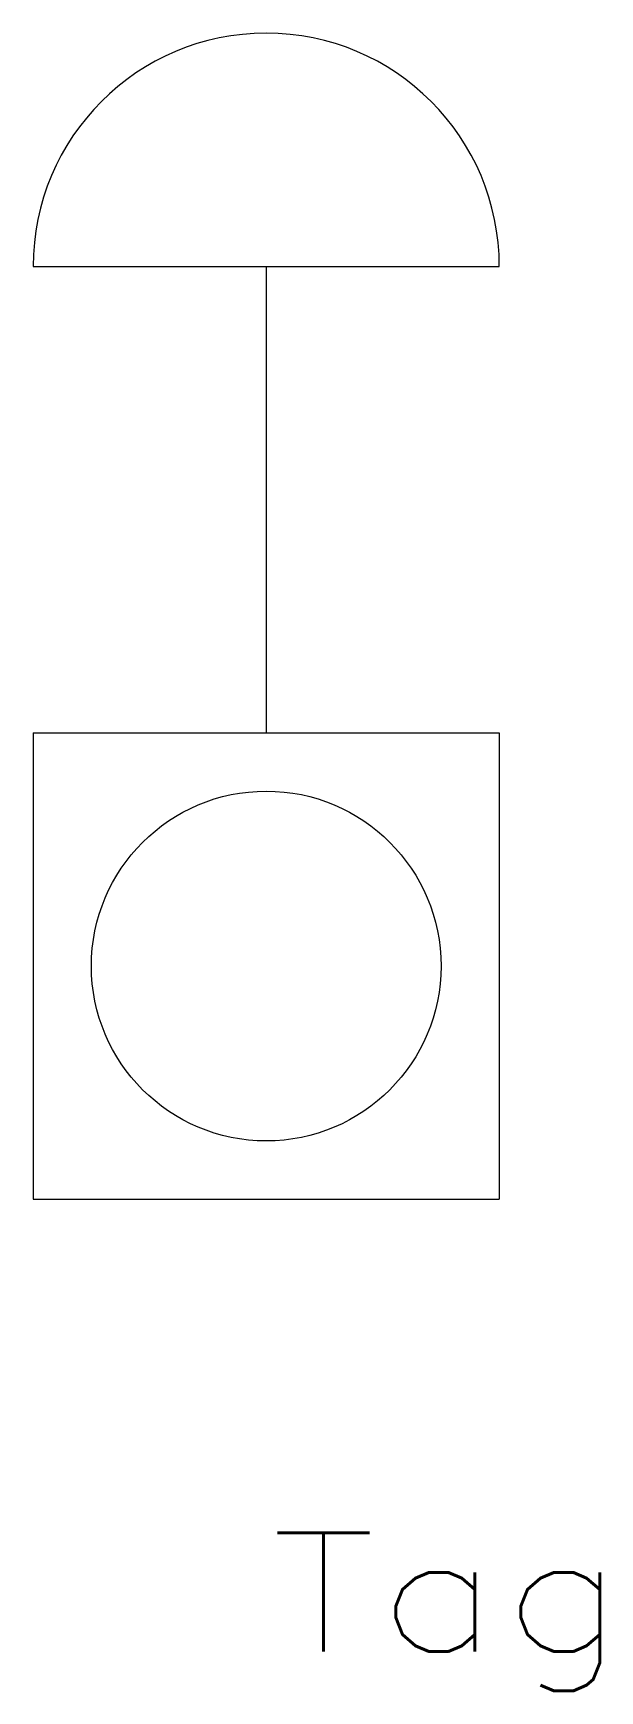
# Model space of a CAD drawing. Header units: inches. Extents: x -2.5 to 3.6, y -7.8 to 10.
import ezdxf
from ezdxf.enums import TextEntityAlignment as Align

# ---------------------------------------------------------------- set-up
doc = ezdxf.new("R2010")
doc.units = ezdxf.units.IN
doc.header["$MEASUREMENT"] = 0
doc.layers.get('0').update_dxf_attribs({"lineweight": 0})
doc.styles.add('STANDARD1', font='TXT.SHX')

msp = doc.modelspace()

# ---------------------------------------------------------------- linework, layer by layer
for p, q in [((-2.5, 7.5), (2.5, 7.5)), ((0, 7.5), (0, 2.5)), ((-2.5, 2.5), (-2.5, -2.5)), ((-2.5, 2.5), (2.5, 2.5)), ((2.5, 2.5), (2.5, -2.5)), ((-2.5, -2.5), (2.5, -2.5))]:
    msp.add_line(p, q)
at = {"lineweight": 0}
msp.add_circle((0, 0), 1.875, dxfattribs=at)
msp.add_arc((0, 7.5), 2.5, 0, 180)

# ---------------------------------------------------------------- texts
at = {"color": 7, "linetype": 'Continuous', "style": 'STANDARD1', "width": 1.166667}
msp.add_text('Tag', height=1.27, dxfattribs=at).set_placement((0.05, -7.347), (3.86, -7.347), align=Align.FIT)

doc.saveas('drawing.dxf')
